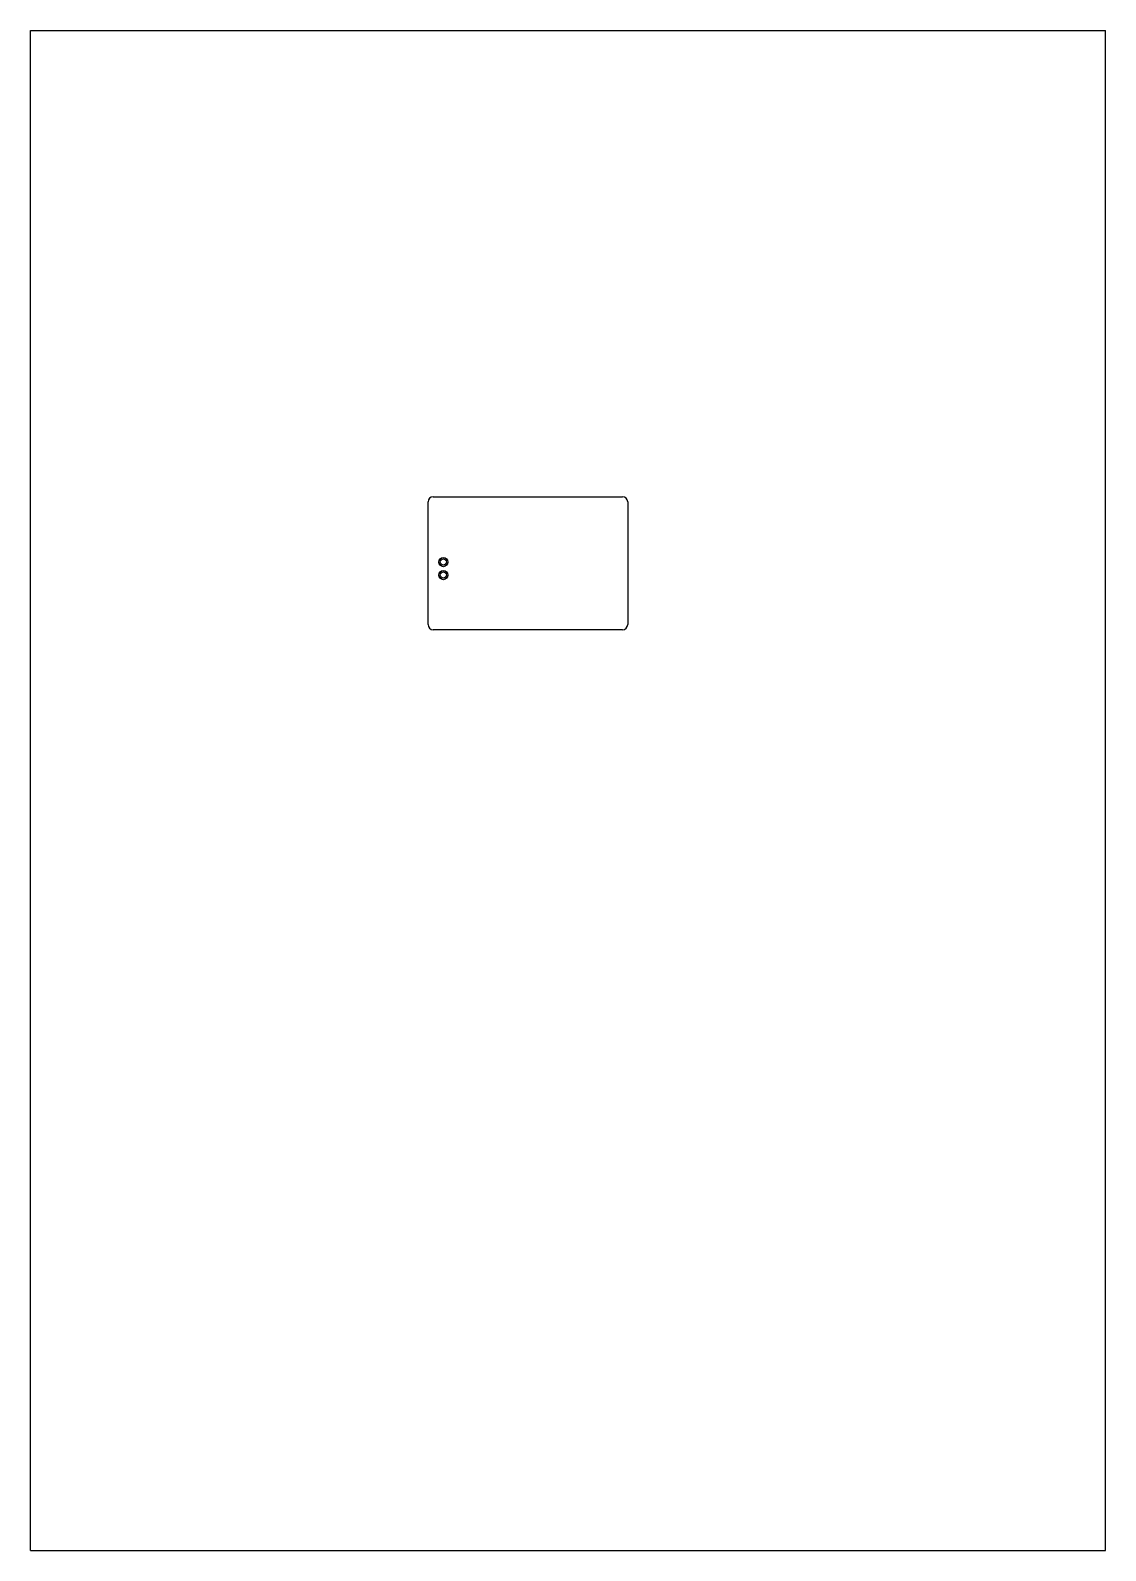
# Model space of a CAD drawing. Header units: millimetres. Extents: x 0 to 210, y 0 to 297.
import ezdxf

# ---------------------------------------------------------------- set-up
doc = ezdxf.new("R2010")
doc.units = ezdxf.units.MM
doc.header["$LTSCALE"] = 19.36
doc.layers.get('0').update_dxf_attribs({"linetype": 'CONTINUOUS'})
doc.layers.add('1__AXES', color=7, linetype='CONTINUOUS')

msp = doc.modelspace()

# ---------------------------------------------------------------- linework, layer by layer
at = {"color": 7, "linetype": 'CONTINUOUS'}
for p, q in [((0, 0), (0, 297)), ((0, 297), (210, 297)), ((210, 0), (210, 297)), ((78.66, 205.9), (115.66, 205.9)), ((77.66, 180.9), (77.66, 204.9)), ((116.66, 204.9), (116.66, 180.9)), ((115.66, 179.9), (78.66, 179.9)), ((0, 0), (210, 0))]:
    msp.add_line(p, q, dxfattribs=at)
for centre, start, end in [((78.66, 204.9), 90, 180), ((115.66, 204.9), 0, 90), ((78.66, 180.9), 180, 270), ((115.66, 180.9), 270, 360)]:
    msp.add_arc(centre, 1, start, end, dxfattribs=at)
at = {"layer": '1__AXES', "color": 7, "linetype": 'CONTINUOUS'}
for centre, radius in [((80.66, 193.13), 0.9), ((80.66, 193.13), 0.6), ((80.66, 190.59), 0.9), ((80.66, 190.59), 0.6)]:
    msp.add_circle(centre, radius, dxfattribs=at)

doc.saveas('drawing.dxf')
